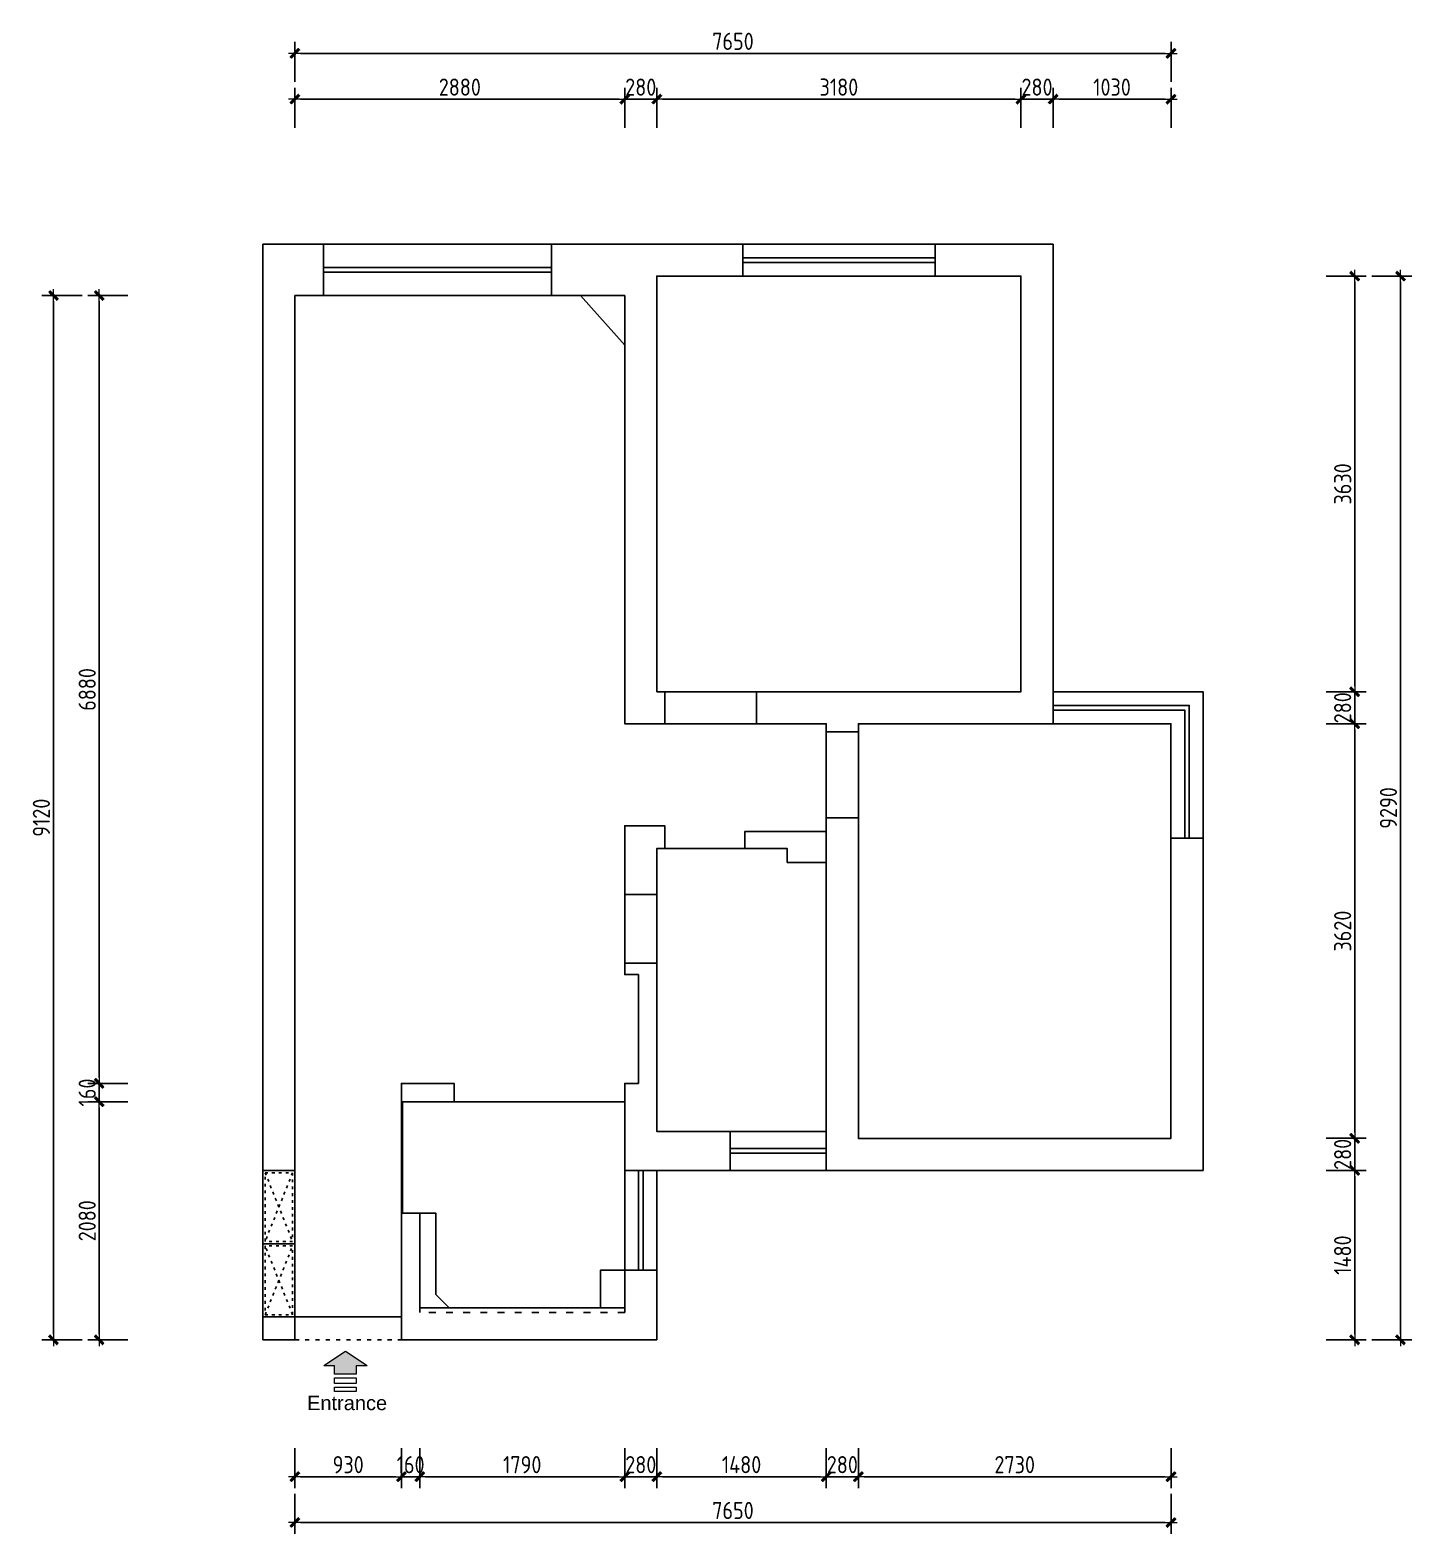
# Model space of a CAD drawing. Header units: millimetres. Extents: x -58733 to 427521, y -235734 to 553534.
# Drawn here: x 163442 to 175509, y -152498 to -139365 of the extents above; entities that cross this region are included whole.
import ezdxf

# ---------------------------------------------------------------- set-up
doc = ezdxf.new("R2010")
doc.units = ezdxf.units.MM
doc.linetypes.add('ACAD_ISO03W100', pattern=[30, 12, -18])
doc.layers.add('00-墙体', color=7, linetype='Continuous')
doc.layers.add('02-活动家具', color=1, linetype='Continuous')
doc.layers.add('0－图框', color=8, linetype='Continuous', lineweight=0)
doc.layers.add('P－墙体', color=255, linetype='Continuous', lineweight=15)
doc.styles.add('CCD_DIM', font='ARCHS.SHX')
doc.styles.get("Standard").update_dxf_attribs({"font": 'simsun.ttc'})
doc.dimstyles.new('海龍1：50', dxfattribs={"dimscale": 50, "dimtxt": 3, "dimasz": 1, "dimexe": 2, "dimexo": 2, "dimgap": 0.6, "dimtad": 1, "dimdec": 0, "dimrnd": 5, "dimdsep": 46, "dimtxsty": 'CCD_DIM', "dimblk": 'WS-cj', "dimcen": 1, "dimclrd": 242, "dimclre": 242, "dimclrt": 2, "dimadec": 0, "dimazin": 2, "dimtfac": 1, "dimtdec": 0, "dimtix": 1, "dimtmove": 2, "dimatfit": 3, "dimldrblk": 'CCD_Leader_Arrow', "dimfxl": 5, "dimfxlon": 1, "dimtolj": 1, "dimarcsym": 0})

# ---------------------------------------------------------------- blocks, each defined once
blk = doc.blocks.new('A$C79D64CA1')
at = {"layer": '0－图框'}
blk.add_hatch(color=6, dxfattribs=at).paths.add_polyline_path([(378, 227), (284, 227), (284, 151), (95, 151), (95, 227), (0, 227), (189, 353)])
at = {"layer": '0－图框', "color": 6}
for p, q in [((189, 353), (0, 227)), ((378, 227), (189, 353)), ((95, 227), (0, 227)), ((378, 227), (284, 227))]:
    blk.add_line(p, q, dxfattribs=at)
blk.add_lwpolyline([(95, 227), (95, 151), (284, 151), (284, 227)], dxfattribs=at)
for points in [[(284, 120), (95, 120), (95, 69), (284, 69)], [(284, 38), (95, 38), (95, 0), (284, 0)]]:
    blk.add_lwpolyline(points, close=True, dxfattribs=at)
blk = doc.blocks.new('gsdfgfsdg')
at = {"layer": '0－图框', "color": 7, "xscale": -1, "rotation": 270}
blk.add_blockref('A$C79D64CA1', (-31077, -43831), dxfattribs=at)
at = {"layer": '0－图框', "color": 7, "insert": (-31178, -43656), "char_height": 125, "width": 1449.58, "attachment_point": 5, "rotation": 270}
blk.add_mtext('{\\fArial|b0|i0|c0|p32;Entrance}', dxfattribs=at)
blk = doc.blocks.new('WS-cj')
blk.add_hatch(color=1).paths.add_polyline_path([(0.59, 0.82), (-0.82, -0.59), (-0.59, -0.82), (0.82, 0.59)])
at = {"color": 1, "linetype": 'ByBlock', "lineweight": 0}
for p, q in [((-1.1, 0), (0, 0)), ((0, 0), (1.1, 0))]:
    blk.add_line(p, q, dxfattribs=at)
at = {"color": 1}
blk.add_lwpolyline([(0.59, 0.82), (-0.82, -0.59), (-0.59, -0.82), (0.82, 0.59)], close=True, dxfattribs=at)
blk = doc.blocks.new('*D1377')
at = {"color": 242, "lineweight": -2}
for p, q in [((165755, -140218), (165755, -139868)), ((165805, -139968), (168585, -139968)), ((168635, -140218), (168635, -139868))]:
    blk.add_line(p, q, dxfattribs=at)
at = {"layer": 'Defpoints', "color": 0}
for p in [(168635, -139968), (165755, -140368), (168635, -140368)]:
    blk.add_point(p, dxfattribs=at)
at = {"color": 242, "lineweight": -2, "xscale": 50, "yscale": 50, "zscale": 50, "rotation": 180}
blk.add_blockref('WS-cj', (165755, -139968), dxfattribs=at)
at = {"color": 242, "lineweight": -2, "xscale": 50, "yscale": 50, "zscale": 50}
blk.add_blockref('WS-cj', (168635, -139968), dxfattribs=at)
at = {"color": 2, "insert": (167195, -139863), "char_height": 150, "attachment_point": 5, "style": 'CCD_DIM'}
blk.add_mtext('\\A1;2880', dxfattribs=at)
blk = doc.blocks.new('CCD_Leader_Arrow')
at = {"color": 1, "linetype": 'ByBlock'}
blk.add_line((0, 0), (-1, 0), dxfattribs=at)
for points in [[(-0.86, 0.67), (-0.6, 0.85), (-0.24, 0), (0, 0)], [(-0.86, -0.67), (-0.6, -0.85), (-0.24, 0), (0, 0)]]:
    blk.add_solid(points, dxfattribs=at)
blk = doc.blocks.new('*D1378')
at = {"color": 242, "lineweight": -2}
for p, q in [((168585, -139968), (168535, -139968)), ((168635, -140218), (168635, -139868)), ((168635, -139968), (168915, -139968)), ((168915, -140218), (168915, -139868)), ((168965, -139968), (169015, -139968))]:
    blk.add_line(p, q, dxfattribs=at)
at = {"layer": 'Defpoints', "color": 0}
for p in [(168915, -139968), (168635, -140368), (168915, -140368)]:
    blk.add_point(p, dxfattribs=at)
at = {"color": 242, "lineweight": -2, "xscale": 50, "yscale": 50, "zscale": 50}
blk.add_blockref('WS-cj', (168635, -139968), dxfattribs=at)
at = {"color": 242, "lineweight": -2, "xscale": 50, "yscale": 50, "zscale": 50, "rotation": 180}
blk.add_blockref('WS-cj', (168915, -139968), dxfattribs=at)
at = {"color": 2, "insert": (168775, -139863), "char_height": 150, "attachment_point": 5, "style": 'CCD_DIM'}
blk.add_mtext('\\A1;280', dxfattribs=at)
blk = doc.blocks.new('*D1379')
at = {"color": 242, "lineweight": -2}
for p, q in [((168915, -140218), (168915, -139868)), ((168965, -139968), (172045, -139968)), ((172095, -140218), (172095, -139868))]:
    blk.add_line(p, q, dxfattribs=at)
at = {"layer": 'Defpoints', "color": 0}
for p in [(172095, -139968), (168915, -140368), (172095, -140368)]:
    blk.add_point(p, dxfattribs=at)
at = {"color": 242, "lineweight": -2, "xscale": 50, "yscale": 50, "zscale": 50, "rotation": 180}
blk.add_blockref('WS-cj', (168915, -139968), dxfattribs=at)
at = {"color": 242, "lineweight": -2, "xscale": 50, "yscale": 50, "zscale": 50}
blk.add_blockref('WS-cj', (172095, -139968), dxfattribs=at)
at = {"color": 2, "insert": (170505, -139863), "char_height": 150, "attachment_point": 5, "style": 'CCD_DIM'}
blk.add_mtext('\\A1;3180', dxfattribs=at)
blk = doc.blocks.new('*D1380')
at = {"color": 242, "lineweight": -2}
for p, q in [((172045, -139968), (171995, -139968)), ((172095, -140218), (172095, -139868)), ((172095, -139968), (172375, -139968)), ((172375, -140218), (172375, -139868)), ((172425, -139968), (172475, -139968))]:
    blk.add_line(p, q, dxfattribs=at)
at = {"layer": 'Defpoints', "color": 0}
for p in [(172375, -139968), (172095, -140368), (172375, -140368)]:
    blk.add_point(p, dxfattribs=at)
at = {"color": 242, "lineweight": -2, "xscale": 50, "yscale": 50, "zscale": 50}
blk.add_blockref('WS-cj', (172095, -139968), dxfattribs=at)
at = {"color": 242, "lineweight": -2, "xscale": 50, "yscale": 50, "zscale": 50, "rotation": 180}
blk.add_blockref('WS-cj', (172375, -139968), dxfattribs=at)
at = {"color": 2, "insert": (172235, -139863), "char_height": 150, "attachment_point": 5, "style": 'CCD_DIM'}
blk.add_mtext('\\A1;280', dxfattribs=at)
blk = doc.blocks.new('*D1381')
at = {"color": 242, "lineweight": -2}
for p, q in [((172375, -140218), (172375, -139868)), ((172425, -139968), (173355, -139968)), ((173405, -140218), (173405, -139868))]:
    blk.add_line(p, q, dxfattribs=at)
at = {"layer": 'Defpoints', "color": 0}
for p in [(173405, -139968), (172375, -140368), (173405, -140368)]:
    blk.add_point(p, dxfattribs=at)
at = {"color": 242, "lineweight": -2, "xscale": 50, "yscale": 50, "zscale": 50, "rotation": 180}
blk.add_blockref('WS-cj', (172375, -139968), dxfattribs=at)
at = {"color": 242, "lineweight": -2, "xscale": 50, "yscale": 50, "zscale": 50}
blk.add_blockref('WS-cj', (173405, -139968), dxfattribs=at)
at = {"color": 2, "insert": (172890, -139863), "char_height": 150, "attachment_point": 5, "style": 'CCD_DIM'}
blk.add_mtext('\\A1;1030', dxfattribs=at)
blk = doc.blocks.new('*D1382')
at = {"color": 242, "lineweight": -2}
for p, q in [((165755, -139818), (165755, -139468)), ((173405, -139818), (173405, -139468)), ((165805, -139568), (173355, -139568))]:
    blk.add_line(p, q, dxfattribs=at)
at = {"layer": 'Defpoints', "color": 0}
for p in [(173405, -139568), (165755, -140368), (173405, -140368)]:
    blk.add_point(p, dxfattribs=at)
at = {"color": 242, "lineweight": -2, "xscale": 50, "yscale": 50, "zscale": 50, "rotation": 180}
blk.add_blockref('WS-cj', (165755, -139568), dxfattribs=at)
at = {"color": 242, "lineweight": -2, "xscale": 50, "yscale": 50, "zscale": 50}
blk.add_blockref('WS-cj', (173405, -139568), dxfattribs=at)
at = {"color": 2, "insert": (169580, -139463), "char_height": 150, "attachment_point": 5, "style": 'CCD_DIM'}
blk.add_mtext('\\A1;7650', dxfattribs=at)
blk = doc.blocks.new('*D1383')
at = {"color": 242, "lineweight": -2}
for p, q in [((165755, -151748), (165755, -152098)), ((166685, -151748), (166685, -152098)), ((165805, -151998), (166635, -151998))]:
    blk.add_line(p, q, dxfattribs=at)
at = {"layer": 'Defpoints', "color": 0}
for p in [(165755, -151598), (166685, -151598), (166685, -151998)]:
    blk.add_point(p, dxfattribs=at)
at = {"color": 242, "lineweight": -2, "xscale": 50, "yscale": 50, "zscale": 50, "rotation": 180}
blk.add_blockref('WS-cj', (165755, -151998), dxfattribs=at)
at = {"color": 242, "lineweight": -2, "xscale": 50, "yscale": 50, "zscale": 50}
blk.add_blockref('WS-cj', (166685, -151998), dxfattribs=at)
at = {"color": 2, "insert": (166220, -151893), "char_height": 150, "attachment_point": 5, "style": 'CCD_DIM'}
blk.add_mtext('\\A1;930', dxfattribs=at)
blk = doc.blocks.new('*D1384')
at = {"color": 242, "lineweight": -2}
for p, q in [((166685, -151748), (166685, -152098)), ((166845, -151748), (166845, -152098)), ((166635, -151998), (166585, -151998)), ((166685, -151998), (166845, -151998)), ((166895, -151998), (166945, -151998))]:
    blk.add_line(p, q, dxfattribs=at)
at = {"layer": 'Defpoints', "color": 0}
for p in [(166685, -151598), (166845, -151598), (166845, -151998)]:
    blk.add_point(p, dxfattribs=at)
at = {"color": 242, "lineweight": -2, "xscale": 50, "yscale": 50, "zscale": 50}
blk.add_blockref('WS-cj', (166685, -151998), dxfattribs=at)
at = {"color": 242, "lineweight": -2, "xscale": 50, "yscale": 50, "zscale": 50, "rotation": 180}
blk.add_blockref('WS-cj', (166845, -151998), dxfattribs=at)
at = {"color": 2, "insert": (166765, -151893), "char_height": 150, "attachment_point": 5, "style": 'CCD_DIM'}
blk.add_mtext('\\A1;160', dxfattribs=at)
blk = doc.blocks.new('*D1385')
at = {"color": 242, "lineweight": -2}
for p, q in [((166845, -151748), (166845, -152098)), ((168635, -151748), (168635, -152098)), ((166895, -151998), (168585, -151998))]:
    blk.add_line(p, q, dxfattribs=at)
at = {"layer": 'Defpoints', "color": 0}
for p in [(166845, -151598), (168635, -151598), (168635, -151998)]:
    blk.add_point(p, dxfattribs=at)
at = {"color": 242, "lineweight": -2, "xscale": 50, "yscale": 50, "zscale": 50, "rotation": 180}
blk.add_blockref('WS-cj', (166845, -151998), dxfattribs=at)
at = {"color": 242, "lineweight": -2, "xscale": 50, "yscale": 50, "zscale": 50}
blk.add_blockref('WS-cj', (168635, -151998), dxfattribs=at)
at = {"color": 2, "insert": (167740, -151893), "char_height": 150, "attachment_point": 5, "style": 'CCD_DIM'}
blk.add_mtext('\\A1;1790', dxfattribs=at)
blk = doc.blocks.new('*D1386')
at = {"color": 242, "lineweight": -2}
for p, q in [((168635, -151748), (168635, -152098)), ((168915, -151748), (168915, -152098)), ((168585, -151998), (168535, -151998)), ((168635, -151998), (168915, -151998)), ((168965, -151998), (169015, -151998))]:
    blk.add_line(p, q, dxfattribs=at)
at = {"layer": 'Defpoints', "color": 0}
for p in [(168635, -151598), (168915, -151598), (168915, -151998)]:
    blk.add_point(p, dxfattribs=at)
at = {"color": 242, "lineweight": -2, "xscale": 50, "yscale": 50, "zscale": 50}
blk.add_blockref('WS-cj', (168635, -151998), dxfattribs=at)
at = {"color": 242, "lineweight": -2, "xscale": 50, "yscale": 50, "zscale": 50, "rotation": 180}
blk.add_blockref('WS-cj', (168915, -151998), dxfattribs=at)
at = {"color": 2, "insert": (168775, -151893), "char_height": 150, "attachment_point": 5, "style": 'CCD_DIM'}
blk.add_mtext('\\A1;280', dxfattribs=at)
blk = doc.blocks.new('*D1387')
at = {"color": 242, "lineweight": -2}
for p, q in [((168915, -151748), (168915, -152098)), ((170395, -151748), (170395, -152098)), ((168965, -151998), (170345, -151998))]:
    blk.add_line(p, q, dxfattribs=at)
at = {"layer": 'Defpoints', "color": 0}
for p in [(168915, -151598), (170395, -151598), (170395, -151998)]:
    blk.add_point(p, dxfattribs=at)
at = {"color": 242, "lineweight": -2, "xscale": 50, "yscale": 50, "zscale": 50, "rotation": 180}
blk.add_blockref('WS-cj', (168915, -151998), dxfattribs=at)
at = {"color": 242, "lineweight": -2, "xscale": 50, "yscale": 50, "zscale": 50}
blk.add_blockref('WS-cj', (170395, -151998), dxfattribs=at)
at = {"color": 2, "insert": (169655, -151893), "char_height": 150, "attachment_point": 5, "style": 'CCD_DIM'}
blk.add_mtext('\\A1;1480', dxfattribs=at)
blk = doc.blocks.new('*D1388')
at = {"color": 242, "lineweight": -2}
for p, q in [((170395, -151748), (170395, -152098)), ((170675, -151748), (170675, -152098)), ((170345, -151998), (170295, -151998)), ((170395, -151998), (170675, -151998)), ((170725, -151998), (170775, -151998))]:
    blk.add_line(p, q, dxfattribs=at)
at = {"layer": 'Defpoints', "color": 0}
for p in [(170395, -151598), (170675, -151598), (170675, -151998)]:
    blk.add_point(p, dxfattribs=at)
at = {"color": 242, "lineweight": -2, "xscale": 50, "yscale": 50, "zscale": 50}
blk.add_blockref('WS-cj', (170395, -151998), dxfattribs=at)
at = {"color": 242, "lineweight": -2, "xscale": 50, "yscale": 50, "zscale": 50, "rotation": 180}
blk.add_blockref('WS-cj', (170675, -151998), dxfattribs=at)
at = {"color": 2, "insert": (170535, -151893), "char_height": 150, "attachment_point": 5, "style": 'CCD_DIM'}
blk.add_mtext('\\A1;280', dxfattribs=at)
blk = doc.blocks.new('*D1389')
at = {"color": 242, "lineweight": -2}
for p, q in [((170675, -151748), (170675, -152098)), ((173405, -151748), (173405, -152098)), ((170725, -151998), (173355, -151998))]:
    blk.add_line(p, q, dxfattribs=at)
at = {"layer": 'Defpoints', "color": 0}
for p in [(170675, -151598), (173405, -151598), (173405, -151998)]:
    blk.add_point(p, dxfattribs=at)
at = {"color": 242, "lineweight": -2, "xscale": 50, "yscale": 50, "zscale": 50, "rotation": 180}
blk.add_blockref('WS-cj', (170675, -151998), dxfattribs=at)
at = {"color": 242, "lineweight": -2, "xscale": 50, "yscale": 50, "zscale": 50}
blk.add_blockref('WS-cj', (173405, -151998), dxfattribs=at)
at = {"color": 2, "insert": (172040, -151893), "char_height": 150, "attachment_point": 5, "style": 'CCD_DIM'}
blk.add_mtext('\\A1;2730', dxfattribs=at)
blk = doc.blocks.new('*D1390')
at = {"color": 242, "lineweight": -2}
for p, q in [((165755, -152148), (165755, -152498)), ((173405, -152148), (173405, -152498)), ((165805, -152398), (173355, -152398))]:
    blk.add_line(p, q, dxfattribs=at)
at = {"layer": 'Defpoints', "color": 0}
for p in [(165755, -151598), (173405, -151598), (173405, -152398)]:
    blk.add_point(p, dxfattribs=at)
at = {"color": 242, "lineweight": -2, "xscale": 50, "yscale": 50, "zscale": 50, "rotation": 180}
blk.add_blockref('WS-cj', (165755, -152398), dxfattribs=at)
at = {"color": 242, "lineweight": -2, "xscale": 50, "yscale": 50, "zscale": 50}
blk.add_blockref('WS-cj', (173405, -152398), dxfattribs=at)
at = {"color": 2, "insert": (169580, -152293), "char_height": 150, "attachment_point": 5, "style": 'CCD_DIM'}
blk.add_mtext('\\A1;7650', dxfattribs=at)
blk = doc.blocks.new('*D1391')
at = {"color": 242, "lineweight": -2}
for p, q in [((164296, -141683), (163946, -141683)), ((164046, -141733), (164046, -148513)), ((164296, -148563), (163946, -148563))]:
    blk.add_line(p, q, dxfattribs=at)
at = {"layer": 'Defpoints', "color": 0}
for p in [(164446, -141683), (164046, -148563), (164446, -148563)]:
    blk.add_point(p, dxfattribs=at)
at = {"color": 242, "lineweight": -2, "xscale": 50, "yscale": 50, "zscale": 50}
for p, rotation in [((164046, -141683), 90), ((164046, -148563), 270)]:
    blk.add_blockref('WS-cj', p, dxfattribs=dict(at, rotation=rotation))
at = {"color": 2, "insert": (163941, -145123), "char_height": 150, "attachment_point": 5, "rotation": 90, "style": 'CCD_DIM'}
blk.add_mtext('\\A1;6880', dxfattribs=at)
blk = doc.blocks.new('*D1392')
at = {"color": 242, "lineweight": -2}
for p, q in [((164046, -148513), (164046, -148463)), ((164296, -148563), (163946, -148563)), ((164046, -148563), (164046, -148723)), ((164296, -148723), (163946, -148723)), ((164046, -148773), (164046, -148823))]:
    blk.add_line(p, q, dxfattribs=at)
at = {"layer": 'Defpoints', "color": 0}
for p in [(164446, -148563), (164046, -148723), (164446, -148723)]:
    blk.add_point(p, dxfattribs=at)
at = {"color": 242, "lineweight": -2, "xscale": 50, "yscale": 50, "zscale": 50}
for p, rotation in [((164046, -148563), 270), ((164046, -148723), 90)]:
    blk.add_blockref('WS-cj', p, dxfattribs=dict(at, rotation=rotation))
at = {"color": 2, "insert": (163941, -148643), "char_height": 150, "attachment_point": 5, "rotation": 90, "style": 'CCD_DIM'}
blk.add_mtext('\\A1;160', dxfattribs=at)
blk = doc.blocks.new('*D1393')
at = {"color": 242, "lineweight": -2}
for p, q in [((164296, -148723), (163946, -148723)), ((164046, -148773), (164046, -150753)), ((164296, -150803), (163946, -150803))]:
    blk.add_line(p, q, dxfattribs=at)
at = {"layer": 'Defpoints', "color": 0}
for p in [(164446, -148723), (164046, -150803), (164446, -150803)]:
    blk.add_point(p, dxfattribs=at)
at = {"color": 242, "lineweight": -2, "xscale": 50, "yscale": 50, "zscale": 50}
for p, rotation in [((164046, -148723), 90), ((164046, -150803), 270)]:
    blk.add_blockref('WS-cj', p, dxfattribs=dict(at, rotation=rotation))
at = {"color": 2, "insert": (163941, -149763), "char_height": 150, "attachment_point": 5, "rotation": 90, "style": 'CCD_DIM'}
blk.add_mtext('\\A1;2080', dxfattribs=at)
blk = doc.blocks.new('*D1394')
at = {"color": 242, "lineweight": -2}
for p, q in [((163896, -141683), (163546, -141683)), ((163646, -150753), (163646, -141733)), ((163896, -150803), (163546, -150803))]:
    blk.add_line(p, q, dxfattribs=at)
at = {"layer": 'Defpoints', "color": 0}
for p in [(163646, -141683), (164446, -141683), (164446, -150803)]:
    blk.add_point(p, dxfattribs=at)
at = {"color": 242, "lineweight": -2, "xscale": 50, "yscale": 50, "zscale": 50}
for p, rotation in [((163646, -141683), 90), ((163646, -150803), 270)]:
    blk.add_blockref('WS-cj', p, dxfattribs=dict(at, rotation=rotation))
at = {"color": 2, "insert": (163541, -146243), "char_height": 150, "attachment_point": 5, "rotation": 90, "style": 'CCD_DIM'}
blk.add_mtext('\\A1;9120', dxfattribs=at)
blk = doc.blocks.new('*D1395')
at = {"color": 242, "lineweight": -2}
for p, q in [((174759, -141513), (175109, -141513)), ((175009, -141563), (175009, -145093)), ((174759, -145143), (175109, -145143))]:
    blk.add_line(p, q, dxfattribs=at)
at = {"layer": 'Defpoints', "color": 0}
for p in [(174609, -141513), (174609, -145143), (175009, -145143)]:
    blk.add_point(p, dxfattribs=at)
at = {"color": 242, "lineweight": -2, "xscale": 50, "yscale": 50, "zscale": 50}
for p, rotation in [((175009, -141513), 90), ((175009, -145143), 270)]:
    blk.add_blockref('WS-cj', p, dxfattribs=dict(at, rotation=rotation))
at = {"color": 2, "insert": (174904, -143328), "char_height": 150, "attachment_point": 5, "rotation": 90, "style": 'CCD_DIM'}
blk.add_mtext('\\A1;3630', dxfattribs=at)
blk = doc.blocks.new('*D1396')
at = {"color": 242, "lineweight": -2}
for p, q in [((175009, -145093), (175009, -145043)), ((174759, -145143), (175109, -145143)), ((175009, -145143), (175009, -145423)), ((174759, -145423), (175109, -145423)), ((175009, -145473), (175009, -145523))]:
    blk.add_line(p, q, dxfattribs=at)
at = {"layer": 'Defpoints', "color": 0}
for p in [(174609, -145143), (174609, -145423), (175009, -145423)]:
    blk.add_point(p, dxfattribs=at)
at = {"color": 242, "lineweight": -2, "xscale": 50, "yscale": 50, "zscale": 50}
for p, rotation in [((175009, -145143), 270), ((175009, -145423), 90)]:
    blk.add_blockref('WS-cj', p, dxfattribs=dict(at, rotation=rotation))
at = {"color": 2, "insert": (174904, -145283), "char_height": 150, "attachment_point": 5, "rotation": 90, "style": 'CCD_DIM'}
blk.add_mtext('\\A1;280', dxfattribs=at)
blk = doc.blocks.new('*D1397')
at = {"color": 242, "lineweight": -2}
for p, q in [((174759, -145423), (175109, -145423)), ((175009, -145473), (175009, -148993)), ((174759, -149043), (175109, -149043))]:
    blk.add_line(p, q, dxfattribs=at)
at = {"layer": 'Defpoints', "color": 0}
for p in [(174609, -145423), (174609, -149043), (175009, -149043)]:
    blk.add_point(p, dxfattribs=at)
at = {"color": 242, "lineweight": -2, "xscale": 50, "yscale": 50, "zscale": 50}
for p, rotation in [((175009, -145423), 90), ((175009, -149043), 270)]:
    blk.add_blockref('WS-cj', p, dxfattribs=dict(at, rotation=rotation))
at = {"color": 2, "insert": (174904, -147233), "char_height": 150, "attachment_point": 5, "rotation": 90, "style": 'CCD_DIM'}
blk.add_mtext('\\A1;3620', dxfattribs=at)
blk = doc.blocks.new('*D1398')
at = {"color": 242, "lineweight": -2}
for p, q in [((174759, -149043), (175109, -149043)), ((175009, -148993), (175009, -148943)), ((175009, -149043), (175009, -149323)), ((174759, -149323), (175109, -149323)), ((175009, -149373), (175009, -149423))]:
    blk.add_line(p, q, dxfattribs=at)
at = {"layer": 'Defpoints', "color": 0}
for p in [(174609, -149043), (174609, -149323), (175009, -149323)]:
    blk.add_point(p, dxfattribs=at)
at = {"color": 242, "lineweight": -2, "xscale": 50, "yscale": 50, "zscale": 50}
for p, rotation in [((175009, -149043), 270), ((175009, -149323), 90)]:
    blk.add_blockref('WS-cj', p, dxfattribs=dict(at, rotation=rotation))
at = {"color": 2, "insert": (174904, -149183), "char_height": 150, "attachment_point": 5, "rotation": 90, "style": 'CCD_DIM'}
blk.add_mtext('\\A1;280', dxfattribs=at)
blk = doc.blocks.new('*D1399')
at = {"color": 242, "lineweight": -2}
for p, q in [((174759, -149323), (175109, -149323)), ((175009, -149373), (175009, -150753)), ((174759, -150803), (175109, -150803))]:
    blk.add_line(p, q, dxfattribs=at)
at = {"layer": 'Defpoints', "color": 0}
for p in [(174609, -149323), (174609, -150803), (175009, -150803)]:
    blk.add_point(p, dxfattribs=at)
at = {"color": 242, "lineweight": -2, "xscale": 50, "yscale": 50, "zscale": 50}
for p, rotation in [((175009, -149323), 90), ((175009, -150803), 270)]:
    blk.add_blockref('WS-cj', p, dxfattribs=dict(at, rotation=rotation))
at = {"color": 2, "insert": (174904, -150063), "char_height": 150, "attachment_point": 5, "rotation": 90, "style": 'CCD_DIM'}
blk.add_mtext('\\A1;1480', dxfattribs=at)
blk = doc.blocks.new('*D1400')
at = {"color": 242, "lineweight": -2}
for p, q in [((175159, -141513), (175509, -141513)), ((175409, -150753), (175409, -141563)), ((175159, -150803), (175509, -150803))]:
    blk.add_line(p, q, dxfattribs=at)
at = {"layer": 'Defpoints', "color": 0}
for p in [(174609, -141513), (175409, -141513), (174609, -150803)]:
    blk.add_point(p, dxfattribs=at)
at = {"color": 242, "lineweight": -2, "xscale": 50, "yscale": 50, "zscale": 50}
for p, rotation in [((175409, -141513), 90), ((175409, -150803), 270)]:
    blk.add_blockref('WS-cj', p, dxfattribs=dict(at, rotation=rotation))
at = {"color": 2, "insert": (175304, -146158), "char_height": 150, "attachment_point": 5, "rotation": 90, "style": 'CCD_DIM'}
blk.add_mtext('\\A1;9290', dxfattribs=at)

msp = doc.modelspace()

# ---------------------------------------------------------------- linework, layer by layer
for p, q in [((165474.7, -149323.2), (165474.7, -141233.2)), ((165474.7, -141233.2), (166004.7, -141233.2)), ((166004.7, -141683.2), (166004.7, -141233.2)), ((167994.7, -141683.2), (167994.7, -141233.2)), ((167994.7, -141233.2), (169664.7, -141233.2)), ((169664.7, -141513.2), (169664.7, -141233.2)), ((171344.7, -141233.2), (172374.7, -141233.2)), ((171344.7, -141513.2), (171344.7, -141233.2)), ((172374.7, -145423.2), (172374.7, -141233.2)), ((168914.7, -141513.2), (169664.7, -141513.2)), ((168914.7, -145143.2), (168914.7, -141513.2)), ((171344.7, -141513.2), (172094.7, -141513.2)), ((172094.7, -145143.2), (172094.7, -141513.2)), ((165754.7, -149323.2), (165754.7, -141683.2)), ((165754.7, -141683.2), (166004.7, -141683.2)), ((167994.7, -141683.2), (168634.7, -141683.2)), ((168249.7, -141683.2), (168634.7, -142117)), ((168634.7, -141683.2), (168634.7, -145423.2)), ((168984.7, -145143.2), (168914.7, -145143.2)), ((168984.7, -145423.2), (168984.7, -145143.2)), ((169784.7, -145423.2), (169784.7, -145143.2)), ((169784.7, -145143.2), (172094.7, -145143.2)), ((168634.7, -145423.2), (168984.7, -145423.2)), ((169784.7, -145423.2), (170394.7, -145423.2)), ((170394.7, -145423.2), (170394.7, -145493.2)), ((170394.7, -145493.2), (170674.7, -145493.2)), ((170674.7, -145493.2), (170674.7, -145423.2)), ((170674.7, -145423.2), (172374.7, -145423.2)), ((170394.7, -146243.2), (170394.7, -146363.2)), ((170394.7, -146243.2), (170674.7, -146243.2)), ((170674.7, -146243.2), (170674.7, -149043.2)), ((168634.7, -146913.2), (168634.7, -146313.2)), ((168634.7, -146313.2), (168984.7, -146313.2)), ((168984.7, -146313.2), (168984.7, -146513.2)), ((169684.7, -146363.2), (169684.7, -146513.2)), ((169684.7, -146363.2), (170394.7, -146363.2)), ((170394.7, -146363.2), (170394.7, -149323.2)), ((173404.7, -146423.2), (173404.7, -149043.2)), ((173404.7, -146423.2), (173684.7, -146423.2)), ((173684.7, -146423.2), (173684.7, -149323.2)), ((168984.7, -146513.2), (168914.7, -146513.2)), ((168914.7, -146513.2), (168914.7, -146913.2)), ((168914.7, -146545.7), (168914.7, -146513.2)), ((169684.7, -146513.2), (170054.7, -146513.2)), ((170054.7, -146513.2), (170054.7, -146633.2)), ((170054.7, -146633.2), (170394.7, -146633.2)), ((168634.7, -146913.2), (168914.7, -146913.2)), ((168634.7, -147613.2), (168634.7, -147513.2)), ((168634.7, -147513.2), (168914.7, -147513.2)), ((168634.7, -147613.2), (168754.7, -147613.2)), ((168754.7, -148563.2), (168754.7, -147613.2)), ((168914.7, -147513.2), (168914.7, -148983.2)), ((166684.7, -148563.2), (167144.7, -148563.2)), ((166684.7, -148563.2), (166684.7, -148723.2)), ((167144.7, -148563.2), (167144.7, -148723.2)), ((168634.7, -148563.2), (168634.7, -148723.2)), ((168634.7, -148563.2), (168754.7, -148563.2)), ((167144.7, -148723.2), (166684.7, -148723.2)), ((168634.7, -148723.2), (168634.7, -148723.2)), ((168634.7, -148723.2), (168634.7, -149323.2)), ((168914.7, -148983.2), (169554.7, -148983.2)), ((169554.7, -148983.2), (169554.7, -149323.2)), ((170674.7, -149043.2), (173404.7, -149043.2)), ((165754.7, -149323.2), (165474.7, -149323.2)), ((168634.7, -149323.2), (169554.7, -149323.2)), ((170394.7, -149323.2), (173684.7, -149323.2)), ((166684.7, -149695.7), (166684.7, -150803.2)), ((166684.7, -149695.7), (166984.7, -149695.7)), ((166844.7, -149695.7), (166844.7, -150523.2)), ((166984.7, -149695.7), (166984.7, -150405.7)), ((166984.7, -150405.7), (166984.7, -149695.7)), ((168424.7, -150193.2), (168424.7, -150523.2)), ((168634.7, -150193.2), (168424.7, -150193.2)), ((168634.7, -150193.2), (168634.7, -150523.2)), ((168634.7, -150193.2), (168914.7, -150193.2)), ((168914.7, -150193.2), (168914.7, -150803.2)), ((166984.7, -150405.7), (167102.3, -150523.2)), ((165474.7, -150803.2), (165474.7, -150603.2)), ((165754.7, -150603.2), (165474.7, -150603.2)), ((165754.7, -150603.2), (165754.7, -150803.2)), ((168634.7, -150523.2), (166844.7, -150523.2)), ((168634.7, -150523.2), (167102.3, -150523.2)), ((165754.7, -150803.2), (165474.7, -150803.2)), ((166684.7, -150803.2), (168914.7, -150803.2))]:
    msp.add_line(p, q)
at = {"color": 12}
for p, q in [((166004.7, -141233.2), (167994.7, -141233.2)), ((169664.7, -141233.2), (171344.7, -141233.2)), ((169664.7, -141513.2), (171344.7, -141513.2)), ((166004.7, -141683.2), (167994.7, -141683.2)), ((169554.7, -148983.2), (170394.7, -148983.2)), ((168634.7, -149323.2), (168634.7, -150193.2)), ((168914.7, -150193.2), (168914.7, -149323.2)), ((169554.7, -149323.2), (170394.7, -149323.2))]:
    msp.add_line(p, q, dxfattribs=at)
at = {"color": 140}
for points in [[(168914.7, -145143.2), (168914.7, -141513.2), (169664.7, -141513.2), (171344.7, -141513.2), (172094.7, -141513.2), (172094.7, -145143.2), (169784.7, -145143.2), (168984.7, -145143.2)], [(165754.7, -149963.2), (165754.7, -149323.2), (165754.7, -141683.2), (166004.7, -141683.2), (167994.7, -141683.2), (168249.7, -141683.2), (168634.7, -142117), (168634.7, -145423.2), (168984.7, -145423.2), (169784.7, -145423.2), (170394.7, -145423.2), (170394.7, -145493.2), (170394.7, -146243.2), (170394.7, -146363.2), (169684.7, -146363.2), (169684.7, -146513.2), (168984.7, -146513.2), (168984.7, -146313.2), (168634.7, -146313.2), (168634.7, -146913.2), (168634.7, -147513.2), (168634.7, -147613.2), (168754.7, -147613.2), (168754.7, -148563.2), (168634.7, -148563.2), (168634.7, -148723.2), (167144.7, -148723.2), (167144.7, -148563.2), (166684.7, -148563.2), (166684.7, -148723.2), (166684.7, -149695.7), (166684.7, -150603.2), (165754.7, -150603.2)], [(170674.7, -146243.2), (170674.7, -149043.2), (173404.7, -149043.2), (173404.7, -146423.2), (173404.7, -145423.2), (172374.7, -145423.2), (170674.7, -145423.2), (170674.7, -145493.2)], [(168914.7, -147513.2), (168914.7, -148983.2), (169554.7, -148983.2), (170394.7, -148983.2), (170394.7, -146633.2), (170054.7, -146633.2), (170054.7, -146513.2), (169684.7, -146513.2), (168984.7, -146513.2), (168914.7, -146513.2), (168914.7, -146913.2)], [(166694.7, -149695.7), (166694.7, -148723.2), (167144.7, -148723.2), (168634.7, -148723.2), (168634.7, -149323.2), (168634.7, -150193.2), (168424.7, -150193.2), (168424.7, -150523.2), (167102.3, -150523.2), (166984.7, -150405.7), (166984.7, -149695.7), (166844.7, -149695.7)]]:
    msp.add_lwpolyline(points, close=True, dxfattribs=at)
at = {"color": 12}
for points in [[(173684.7, -146423.2), (173684.7, -145143.2), (172374.7, -145143.2)], [(173404.7, -146423.2), (173404.7, -145423.2), (172374.7, -145423.2)]]:
    msp.add_lwpolyline(points, dxfattribs=at)
at = {"layer": '00-墙体', "color": 42}
for p, q in [((166004.7, -141438.2), (167994.7, -141438.2)), ((169664.7, -141353.2), (171344.7, -141353.2)), ((169664.7, -141393.2), (171344.7, -141393.2)), ((166004.7, -141478.2), (167994.7, -141478.2)), ((169554.7, -149133.2), (170394.7, -149133.2)), ((169554.7, -149173.2), (170394.7, -149173.2)), ((168754.7, -150193.2), (168754.7, -149323.2)), ((168794.7, -150193.2), (168794.7, -149323.2))]:
    msp.add_line(p, q, dxfattribs=at)
at = {"layer": '00-墙体', "color": 8, "linetype": 'ACAD_ISO03W100', "ltscale": 5}
for p, q in [((166844.7, -150523.2), (166844.7, -150563.2)), ((168634.7, -150563.2), (166844.7, -150563.2)), ((168634.7, -150523.2), (168634.7, -150563.2))]:
    msp.add_line(p, q, dxfattribs=at)
at = {"layer": '00-墙体', "color": 42}
for points in [[(173564.7, -146423.2), (173564.7, -145263.2), (172374.7, -145263.2)], [(173524.7, -146423.2), (173524.7, -145303.2), (172374.7, -145303.2)]]:
    msp.add_lwpolyline(points, dxfattribs=at)
at = {"layer": '02-活动家具', "color": 8, "linetype": 'ACAD_ISO03W100', "ltscale": 3}
for p, q in [((169784.7, -145143.2), (168984.7, -145143.2)), ((169784.7, -145423.2), (168984.7, -145423.2)), ((170394.7, -145493.2), (170394.7, -146243.2)), ((170674.7, -145493.2), (170674.7, -146243.2)), ((169684.7, -146513.2), (168984.7, -146513.2)), ((167144.7, -148723.2), (168634.7, -148723.2)), ((165754.7, -150603.2), (166684.7, -150603.2)), ((165754.7, -150803.2), (166684.7, -150803.2))]:
    msp.add_line(p, q, dxfattribs=at)
at = {"layer": '02-活动家具', "color": 251, "linetype": 'ACAD_ISO03W100', "ltscale": 2}
for p, q in [((168634.7, -147513.2), (168634.7, -146913.2)), ((168914.7, -147513.2), (168914.7, -146913.2)), ((165494.7, -149343.2), (165734.7, -149943.2)), ((165734.7, -149343.2), (165494.7, -149943.2)), ((165494.7, -150583.2), (165734.7, -149983.2)), ((165734.7, -150583.2), (165494.7, -149983.2))]:
    msp.add_line(p, q, dxfattribs=at)
at = {"layer": '02-活动家具'}
for p, q in [((166684.7, -149695.7), (166684.7, -148723.2)), ((166694.7, -149695.7), (166694.7, -148723.2))]:
    msp.add_line(p, q, dxfattribs=at)
for points in [[(165754.7, -149963.2), (165474.7, -149963.2), (165474.7, -149323.2), (165754.7, -149323.2)], [(165754.7, -149963.2), (165474.7, -149963.2), (165474.7, -150603.2), (165754.7, -150603.2)]]:
    msp.add_lwpolyline(points, close=True, dxfattribs=at)
at = {"layer": '02-活动家具', "color": 251, "linetype": 'ACAD_ISO03W100', "ltscale": 2}
for points in [[(165734.7, -149943.2), (165494.7, -149943.2), (165494.7, -149343.2), (165734.7, -149343.2)], [(165734.7, -149983.2), (165494.7, -149983.2), (165494.7, -150583.2), (165734.7, -150583.2)]]:
    msp.add_lwpolyline(points, close=True, dxfattribs=at)

# ---------------------------------------------------------------- block references
at = {"layer": 'P－墙体', "rotation": 90}
msp.add_blockref('gsdfgfsdg', (122554.5, -120177.1), dxfattribs=at)

# ---------------------------------------------------------------- dimensions: what is measured, and where the dimension line sits
for base, p1, p2, picture, middle in [((173404.7, -139568.2), (165754.7, -140368.2), (173404.7, -140368.2), '*D1382', (169579.7, -139463.2)), ((168634.7, -139968.2), (165754.7, -140368.2), (168634.7, -140368.2), '*D1377', (167194.7, -139863.2)), ((168914.7, -139968.2), (168634.7, -140368.2), (168914.7, -140368.2), '*D1378', (168774.7, -139863.2)), ((172094.7, -139968.2), (168914.7, -140368.2), (172094.7, -140368.2), '*D1379', (170504.7, -139863.2)), ((172374.7, -139968.2), (172094.7, -140368.2), (172374.7, -140368.2), '*D1380', (172234.7, -139863.2)), ((173404.7, -139968.2), (172374.7, -140368.2), (173404.7, -140368.2), '*D1381', (172889.7, -139863.2)), ((166684.7, -151997.8), (165754.7, -151597.8), (166684.7, -151597.8), '*D1383', (166219.7, -151892.8)), ((173404.7, -152397.8), (165754.7, -151597.8), (173404.7, -151597.8), '*D1390', (169579.7, -152292.8)), ((166844.7, -151997.8), (166684.7, -151597.8), (166844.7, -151597.8), '*D1384', (166764.7, -151892.8)), ((168634.7, -151997.8), (166844.7, -151597.8), (168634.7, -151597.8), '*D1385', (167739.7, -151892.8)), ((168914.7, -151997.8), (168634.7, -151597.8), (168914.7, -151597.8), '*D1386', (168774.7, -151892.8)), ((170394.7, -151997.8), (168914.7, -151597.8), (170394.7, -151597.8), '*D1387', (169654.7, -151892.8)), ((170674.7, -151997.8), (170394.7, -151597.8), (170674.7, -151597.8), '*D1388', (170534.7, -151892.8)), ((173404.7, -151997.8), (170674.7, -151597.8), (173404.7, -151597.8), '*D1389', (172039.7, -151892.8))]:
    dim = msp.add_linear_dim(base=base, p1=p1, p2=p2, dimstyle='海龍1：50')
    dim.commit()
    dim.dimension.update_dxf_attribs({"geometry": picture, "text_midpoint": middle})
for base, p1, p2, picture, middle in [((175008.7, -145143.2), (174608.7, -141513.2), (174608.7, -145143.2), '*D1395', (174903.7, -143328.2)), ((175408.7, -141513.2), (174608.7, -150803.2), (174608.7, -141513.2), '*D1400', (175303.7, -146158.2)), ((163645.7, -141683.2), (164445.7, -150803.2), (164445.7, -141683.2), '*D1394', (163540.7, -146243.2)), ((164045.7, -148563.2), (164445.7, -141683.2), (164445.7, -148563.2), '*D1391', (163940.7, -145123.2)), ((175008.7, -145423.2), (174608.7, -145143.2), (174608.7, -145423.2), '*D1396', (174903.7, -145283.2)), ((175008.7, -149043.2), (174608.7, -145423.2), (174608.7, -149043.2), '*D1397', (174903.7, -147233.2)), ((164045.7, -148723.2), (164445.7, -148563.2), (164445.7, -148723.2), '*D1392', (163940.7, -148643.2)), ((164045.7, -150803.2), (164445.7, -148723.2), (164445.7, -150803.2), '*D1393', (163940.7, -149763.2)), ((175008.7, -149323.2), (174608.7, -149043.2), (174608.7, -149323.2), '*D1398', (174903.7, -149183.2)), ((175008.7, -150803.2), (174608.7, -149323.2), (174608.7, -150803.2), '*D1399', (174903.7, -150063.2))]:
    dim = msp.add_linear_dim(base=base, p1=p1, p2=p2, angle=90, dimstyle='海龍1：50')
    dim.commit()
    dim.dimension.update_dxf_attribs({"geometry": picture, "text_midpoint": middle})

doc.saveas('drawing.dxf')
